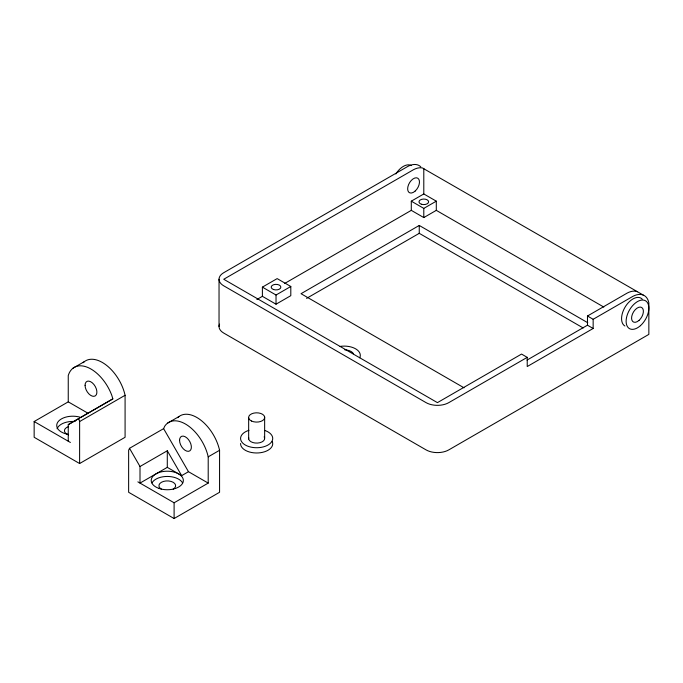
<?xml version="1.0" encoding="UTF-8"?>
<svg xmlns="http://www.w3.org/2000/svg" width="683" height="683" viewBox="0 0 683 683"><rect width="100%" height="100%" fill="white"/><g stroke="black" fill="none" stroke-linecap="round" stroke-linejoin="round"><path stroke-width="1.02" d="M68.249 441.218L68.249 424.63L112.84 398.881L111.781 395.32A33.493 19.337 60 0 0 88.448 367.727A33.493 19.337 60 0 0 68.249 375.599L68.249 401.852L34.15 421.531L34.15 437.282L79.612 463.535L125.083 437.282L125.083 395.286A33.493 19.337 60 0 0 106.394 365.209A33.493 19.337 60 0 0 83.172 362.699M79.612 463.535L79.629 421.539L78.75 418.568L68.249 424.63M140.006 466.506L140.006 483.094L167.292 467.36L167.292 450.771L140.006 466.506L129.514 448.313L163.613 428.642L164.671 426.303A33.493 19.337 60 0 1 188.004 425.654A33.493 19.337 60 0 1 208.204 456.842L208.204 483.094L174.105 502.782L174.105 518.534L128.635 492.281L128.635 450.268L129.514 448.313M73.064 368.154L84.436 361.589M262.392 296.328L262.392 287.133L277.161 278.604L290.804 286.484L290.804 295.671L276.026 304.2L262.392 296.328L256.868 299.513M284.512 283.547L411.294 210.355L411.294 201.169L423.793 193.955L436.3 201.169L436.3 210.355L603.815 307.068M411.294 201.169L423.793 208.392L436.3 201.169M262.392 287.133L276.026 295.013L290.804 286.484M411.294 210.355L423.793 217.578L436.3 210.355M81.149 417.168L112.84 398.881M79.629 421.539L125.083 395.286M587.79 322.752L419.251 225.45L301.032 293.699L464.047 387.816M306.573 298.377L419.251 233.33L583.18 327.968M167.557 423.153L178.92 416.587M208.204 456.842L219.567 450.285A33.493 19.337 60 0 0 200.879 420.207A33.493 19.337 60 0 0 177.657 417.697M167.292 467.36L181.661 475.65L188.482 471.705L208.204 483.094M174.105 518.534L219.567 492.281L219.567 450.285M527.037 360.086L587.474 325.202L587.474 316.007L627.25 293.041A23.922 13.814 -60 0 1 636.078 291.308L637.487 291.743M219.584 324.109A16.076 9.28 0 0 0 223.742 333.073L426.064 449.884A16.076 9.28 0 0 0 448.799 449.884L648.85 334.388L648.85 302.885A23.922 13.814 -60 0 0 643.258 295.047L641.764 294.595A23.922 13.814 -60 0 0 632.936 296.328L593.151 319.294L593.151 328.48L527.225 366.54L527.225 357.354L448.799 402.637A16.076 9.28 0 0 1 426.064 402.637L223.742 285.827A16.076 9.28 0 0 1 223.742 272.696L407.879 166.387A23.922 13.814 -60 0 1 420.771 166.806M643.164 295.022L422.393 167.941A23.922 13.814 -60 0 0 413.565 169.666L223.742 279.262L437.436 402.637L521.547 354.076L527.225 357.354M587.474 316.007L593.151 319.294M587.474 325.202L593.151 328.48M68.249 401.852L87.97 413.232M34.15 421.531L70.392 442.456M137.864 481.856L174.105 502.782M163.613 428.642L188.482 471.705M167.292 450.771L181.661 475.65M423.793 168.368L423.793 193.955M423.793 208.392L423.793 217.578M419.251 225.45L419.251 233.33M276.026 295.013L276.026 304.2M264.645 416.963L264.645 437.965M248.663 417.945L248.663 438.947M219.038 279.262L219.038 326.508M340.066 346.418A16.076 9.28 0 0 1 359.753 357.79M624.902 325.996A16.076 9.28 -60 0 1 625.628 306.24A16.076 9.28 -60 0 1 642.251 299.171M68.616 434.9A8.358 4.824 0 0 1 68.616 426.542M68.394 434.397A16.076 9.28 0 0 1 57.842 422.068A16.076 9.28 0 0 1 80.133 417.219M57.082 428.762A16.076 9.28 0 0 1 75.156 421.539M161.376 489.13A8.358 4.824 0 0 1 161.376 482.309A8.358 4.824 0 0 1 173.192 482.309A8.358 4.824 0 0 1 173.192 489.13M151.976 482.881A16.076 9.28 0 0 1 167.378 476.444A16.076 9.28 0 0 1 182.643 482.983M344.778 349.824A9.647 5.566 0 0 1 353.461 353.785M272.278 441.525A16.076 9.28 0 0 1 258.353 452.931A16.076 9.28 0 0 1 240.578 443.472M265.038 430.538A16.076 9.28 0 0 1 268.701 444.599A16.076 9.28 0 0 1 244.087 444.24A16.076 9.28 0 0 1 248.962 430.307M264.15 436.787A8.034 4.644 0 0 1 257.5 443.071A8.034 4.644 0 0 1 248.714 437.735M395.833 173.977A16.076 9.28 -60 0 1 411.371 165.593M273.618 289.549A4.824 2.783 0 0 0 280.85 287.133A4.824 2.783 0 0 0 273.618 284.726A4.824 2.783 0 0 0 273.618 289.549M421.385 204.234A4.824 2.783 0 0 0 428.617 201.827A4.824 2.783 0 0 0 421.385 199.419A4.824 2.783 0 0 0 421.385 204.234M639.015 320.404A8.358 4.824 -60 0 0 641.661 307.461A8.358 4.824 -60 0 0 631.775 316.229A8.358 4.824 -60 0 0 639.015 320.404M415.093 191.129A8.358 4.824 -60 0 0 417.74 178.178A8.358 4.824 -60 0 0 407.853 186.946A8.358 4.824 -60 0 0 415.093 191.129M85.068 385.306A8.358 4.824 60 0 0 93.938 396.336A8.358 4.824 60 0 0 93.938 384.52A8.358 4.824 60 0 0 85.068 385.306M158.567 488.268A16.076 9.28 0 0 0 183.334 480.926A16.076 9.28 0 0 0 159.942 472.218A16.076 9.28 0 0 0 158.567 488.268M179.561 440.304A8.358 4.824 60 0 0 188.423 451.335A8.358 4.824 60 0 0 188.423 439.519A8.358 4.824 60 0 0 179.561 440.304M251.6 421.061A8.034 4.644 0 0 0 264.594 418.175A8.034 4.644 0 0 0 253.76 413.121A8.034 4.644 0 0 0 251.6 421.061M640.423 325.68A16.076 9.28 -60 0 0 645.52 300.776A16.076 9.28 -60 0 0 626.507 317.638A16.076 9.28 -60 0 0 640.423 325.68"/></g></svg>
